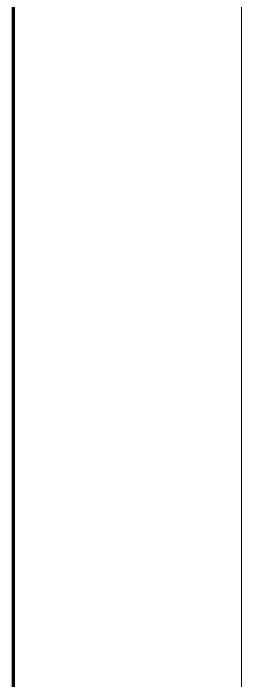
# Model space of a CAD drawing. Header units: millimetres. Extents: x 0 to 1189, y 0 to 841.
# Drawn here: x 1184 to 1189, y 45.4 to 60 of the extents above; entities that cross this region are included whole.
import ezdxf

# ---------------------------------------------------------------- set-up
doc = ezdxf.new("R2010")
doc.units = ezdxf.units.MM
doc.layers.get('0').update_dxf_attribs({"linetype": 'CONTINUOUS', "lineweight": 0})

msp = doc.modelspace()

# ---------------------------------------------------------------- linework, layer by layer
msp.add_line((1189, 0), (1189, 841))
at = {"lineweight": 70}
msp.add_line((1184, 5), (1184, 836), dxfattribs=at)

doc.saveas('drawing.dxf')
